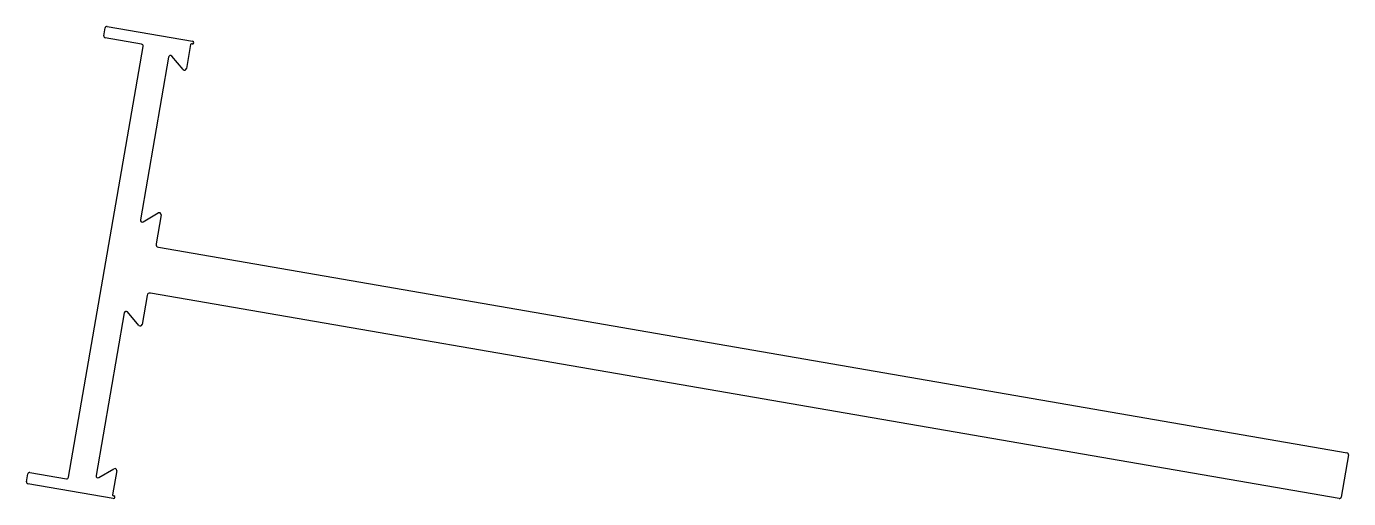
# Model space of a CAD drawing. Extents: x -9 to 171, y 32 to 97.
import ezdxf

# ---------------------------------------------------------------- set-up
doc = ezdxf.new("R2010")
doc.units = 0
doc.layers.get('0').update_dxf_attribs({"linetype": 'CONTINUOUS'})

msp = doc.modelspace()

# ---------------------------------------------------------------- linework, layer by layer
at = {"color": 254}
for p, q in [((1.15, 95.65), (1.34, 96.71)), ((1.63, 96.92), (13.3, 94.9)), ((-3.66, 35.26), (6.54, 94.2)), ((6.34, 94.5), (1.36, 95.36)), ((13.03, 94.43), (12.46, 91.15)), ((13.24, 94.53), (13.17, 94.54)), ((10.02, 92.74), (6.17, 70.47)), ((12.01, 91.03), (10.46, 92.86)), ((6.54, 70.21), (8.62, 71.41)), ((9, 71.15), (8.31, 67.17)), ((8.63, 66.71), (171.12, 38.59)), ((7.09, 60.13), (6.4, 56.15)), ((170.03, 32.33), (7.55, 60.45)), ((5.96, 56.03), (4.41, 57.86)), ((3.96, 57.74), (0.11, 35.47)), ((171.32, 38.3), (170.33, 32.54)), ((0.49, 35.2), (2.56, 36.41)), ((2.94, 36.15), (2.37, 32.86)), ((-9.4, 34.64), (-9.22, 35.71)), ((2.47, 32.33), (-9.2, 34.35)), ((-8.93, 35.91), (-3.95, 35.05)), ((2.48, 32.72), (2.54, 32.71))]:
    msp.add_line(p, q, dxfattribs=at)
for centre, radius, start, end in [((1.59, 96.67), 0.254, 80.1813, 170.1813), ((1.41, 95.61), 0.254, 170.1813, 260.1813), ((6.29, 94.25), 0.254, 350.1813, 80.1813), ((13.15, 94.41), 0.127, 80.1813, 170.1813), ((13.27, 94.71), 0.19, 260.1813, 80.1813), ((10.27, 92.7), 0.254, 40.1813, 170.1813), ((12.21, 91.19), 0.254, 220.1813, 350.1813), ((8.75, 71.19), 0.254, 350.1819, 120.1813), ((6.42, 70.42), 0.254, 170.1813, 300.1813), ((8.7, 67.1), 0.397, 170.1819, 260.1813), ((7.48, 60.06), 0.397, 80.1813, 170.1813), ((4.21, 57.7), 0.254, 40.1813, 170.1813), ((6.15, 56.19), 0.254, 220.1813, 350.1807), ((171.07, 38.34), 0.254, 350.1813, 80.1813), ((2.69, 36.19), 0.254, 350.1813, 120.1813), ((-9.15, 34.6), 0.254, 170.1813, 260.1813), ((-8.97, 35.66), 0.254, 80.1813, 170.1813), ((-3.91, 35.3), 0.254, 260.1813, 350.1813), ((0.36, 35.42), 0.254, 170.1813, 300.1813), ((2.5, 32.84), 0.127, 170.1813, 260.1813), ((2.51, 32.52), 0.19, 260.1813, 80.1813), ((170.08, 32.58), 0.254, 260.1813, 350.1813)]:
    msp.add_arc(centre, radius, start, end, dxfattribs=at)

doc.saveas('drawing.dxf')
